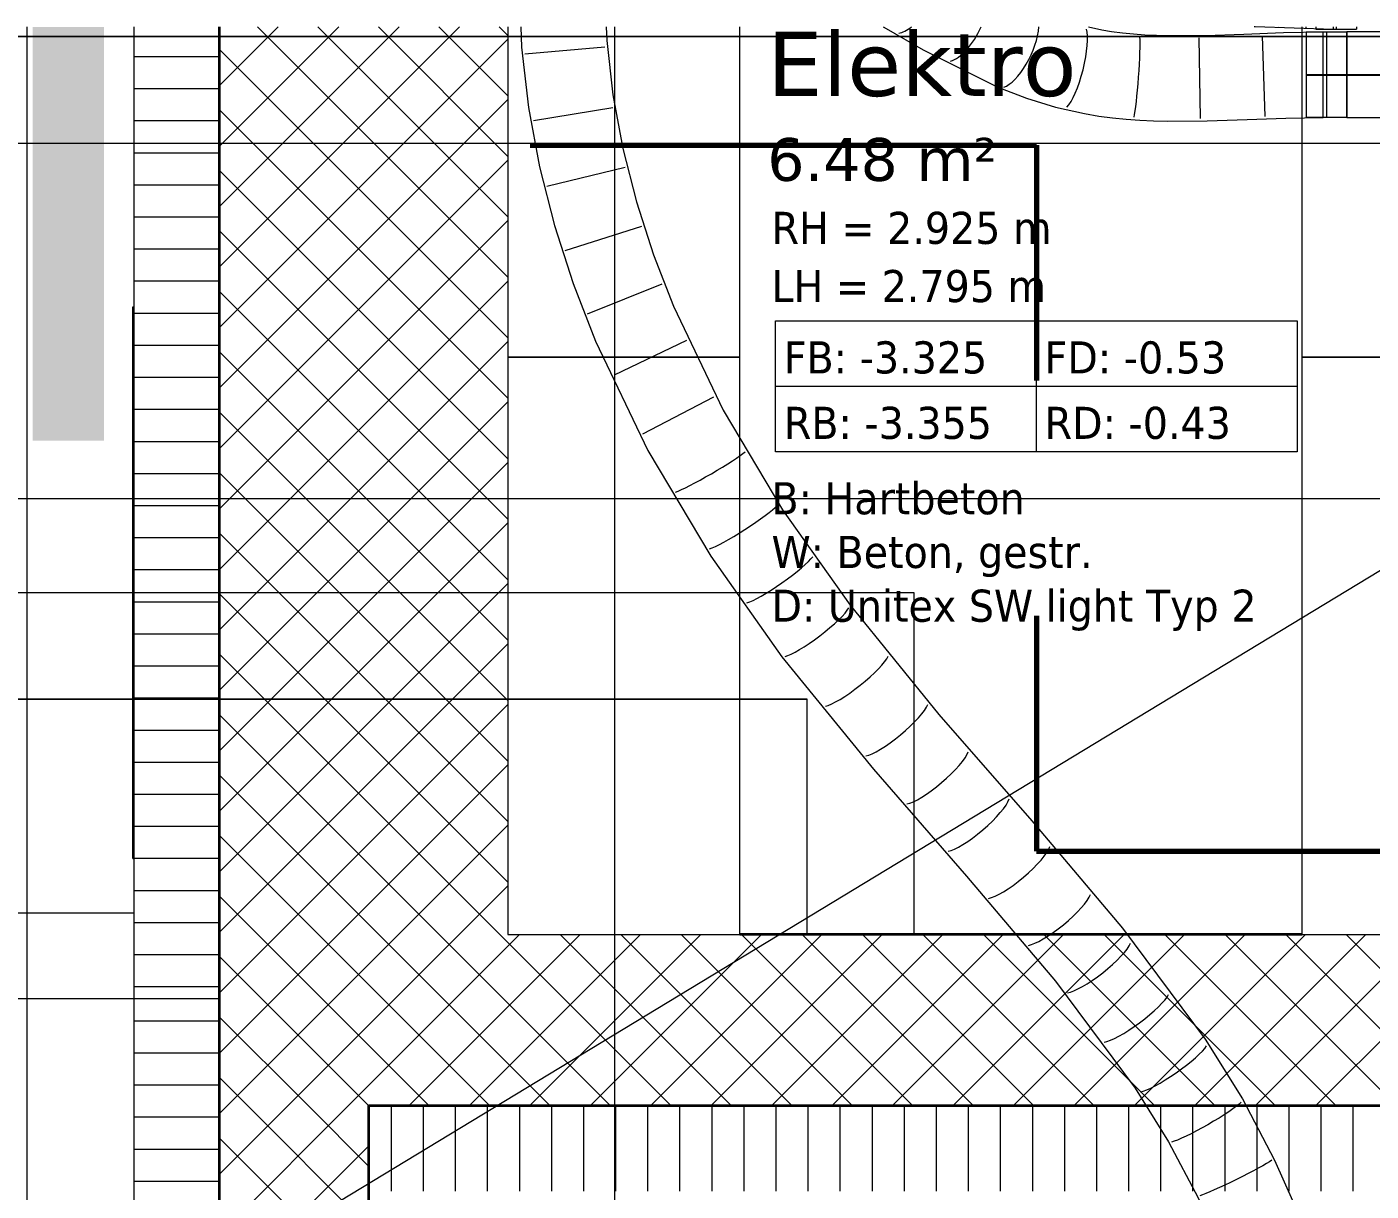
# Model space of a CAD drawing. Extents: x -932 to 937, y -179 to 471.
# Drawn here: x -537.4 to -474.6, y 351 to 405.5 of the extents above; entities that cross this region are included whole.
import ezdxf
from ezdxf.lldxf.tags import DXFTag

# ---------------------------------------------------------------- set-up
doc = ezdxf.new("R2010")
doc.units = 0
doc.layers.get('0').update_dxf_attribs({"lineweight": 13})
for name, color, linetype, lineweight in [('A-AREA-____-IDEN', 7, 'Continuous', 5), ('A-DETL-____-HDLN', 7, '_Verdeckte Linien_', 9), ('A-DETL-GENF-HDLN', 7, '_Verdeckte Linien_', 9), ('A-FLOR-____-OVHD', 7, 'Strichpunkt - Fein', 9), ('A-WALL-____-MCUT', 7, 'Continuous', 35), ('A-WALL-____-PATT', 7, 'Continuous', 35), ('E-ELEC-EQPM-OTLN', 7, 'Continuous', 9), ('E-LITE-EQPM-OTLN', 7, 'Continuous', 9), ('S-COLS-____-OTLN', 7, 'Continuous', 9), ('S-GRID-____-OTLN', 7, 'Continuous', 5), ('Text', 7, 'Continuous', 5)]:
    doc.layers.add(name, color=color, linetype=linetype, lineweight=lineweight)
doc.layers.add('EL01_WAN_Röhre Boden', color=7, linetype='Continuous', lineweight=13, true_color=0xff6666)
doc.layers.add('G-____-____-SYMB', color=7, linetype='Strichpunkt - Weit', lineweight=5, true_color=0x008080)
doc.styles.get("Standard").update_dxf_attribs({"font": 'arial.ttf'})
tags = doc.linetypes.add('_Rasterlinie_', pattern=[0.375, 0.2, -0.05, 0.075, -0.05]).pattern_tags.tags
tags[10:11] = [DXFTag(74, 4), DXFTag(75, 0), DXFTag(340, '0'), DXFTag(46, 1.0), DXFTag(50, 0.0), DXFTag(44, 0.0), DXFTag(45, 0.0)]
tags[8:9] = [DXFTag(74, 4), DXFTag(75, 0), DXFTag(340, '0'), DXFTag(46, 1.0), DXFTag(50, 0.0), DXFTag(44, 0.0), DXFTag(45, 0.0)]
tags[6:7] = [DXFTag(74, 4), DXFTag(75, 0), DXFTag(340, '0'), DXFTag(46, 1.0), DXFTag(50, 0.0), DXFTag(44, 0.0), DXFTag(45, 0.0)]
tags[4:5] = [DXFTag(74, 4), DXFTag(75, 0), DXFTag(340, '0'), DXFTag(46, 1.0), DXFTag(50, 0.0), DXFTag(44, 0.0), DXFTag(45, 0.0)]
tags = doc.linetypes.add('_Schnittlinie_', pattern=[0.3, 0.15, -0.05, 0.05, -0.05]).pattern_tags.tags
tags[10:11] = [DXFTag(74, 4), DXFTag(75, 0), DXFTag(340, '0'), DXFTag(46, 1.0), DXFTag(50, 0.0), DXFTag(44, 0.0), DXFTag(45, 0.0)]
tags[8:9] = [DXFTag(74, 4), DXFTag(75, 0), DXFTag(340, '0'), DXFTag(46, 1.0), DXFTag(50, 0.0), DXFTag(44, 0.0), DXFTag(45, 0.0)]
tags[6:7] = [DXFTag(74, 4), DXFTag(75, 0), DXFTag(340, '0'), DXFTag(46, 1.0), DXFTag(50, 0.0), DXFTag(44, 0.0), DXFTag(45, 0.0)]
tags[4:5] = [DXFTag(74, 4), DXFTag(75, 0), DXFTag(340, '0'), DXFTag(46, 1.0), DXFTag(50, 0.0), DXFTag(44, 0.0), DXFTag(45, 0.0)]
tags = doc.linetypes.add('_Verdeckte Linien_', pattern=[0.15, 0.1, -0.05]).pattern_tags.tags
tags[6:7] = [DXFTag(74, 4), DXFTag(75, 0), DXFTag(340, '0'), DXFTag(46, 1.0), DXFTag(50, 0.0), DXFTag(44, 0.0), DXFTag(45, 0.0)]
tags[4:5] = [DXFTag(74, 4), DXFTag(75, 0), DXFTag(340, '0'), DXFTag(46, 1.0), DXFTag(50, 0.0), DXFTag(44, 0.0), DXFTag(45, 0.0)]
tags = doc.linetypes.add('ACAD_ISO03W100', pattern=[30, 12, -18]).pattern_tags.tags
tags[6:7] = [DXFTag(74, 4), DXFTag(75, 0), DXFTag(340, '0'), DXFTag(46, 0.0), DXFTag(50, 0.0), DXFTag(44, 0.0), DXFTag(45, 0.0)]
tags[4:5] = [DXFTag(74, 4), DXFTag(75, 0), DXFTag(340, '0'), DXFTag(46, 0.0), DXFTag(50, 0.0), DXFTag(44, 0.0), DXFTag(45, 0.0)]
tags = doc.linetypes.add('Strichpunkt - Fein', pattern=[0.2, 0.1, -0.05, 0, -0.05]).pattern_tags.tags
tags[10:11] = [DXFTag(74, 4), DXFTag(75, 0), DXFTag(340, '0'), DXFTag(46, 1.0), DXFTag(50, 0.0), DXFTag(44, 0.0), DXFTag(45, 0.0)]
tags[8:9] = [DXFTag(74, 4), DXFTag(75, 0), DXFTag(340, '0'), DXFTag(46, 1.0), DXFTag(50, 0.0), DXFTag(44, 0.0), DXFTag(45, 0.0)]
tags[6:7] = [DXFTag(74, 4), DXFTag(75, 0), DXFTag(340, '0'), DXFTag(46, 1.0), DXFTag(50, 0.0), DXFTag(44, 0.0), DXFTag(45, 0.0)]
tags[4:5] = [DXFTag(74, 4), DXFTag(75, 0), DXFTag(340, '0'), DXFTag(46, 1.0), DXFTag(50, 0.0), DXFTag(44, 0.0), DXFTag(45, 0.0)]
tags = doc.linetypes.add('Strichpunkt - Weit', pattern=[0.5, 0.2, -0.15, 0, -0.15]).pattern_tags.tags
tags[10:11] = [DXFTag(74, 4), DXFTag(75, 0), DXFTag(340, '0'), DXFTag(46, 1.0), DXFTag(50, 0.0), DXFTag(44, 0.0), DXFTag(45, 0.0)]
tags[8:9] = [DXFTag(74, 4), DXFTag(75, 0), DXFTag(340, '0'), DXFTag(46, 1.0), DXFTag(50, 0.0), DXFTag(44, 0.0), DXFTag(45, 0.0)]
tags[6:7] = [DXFTag(74, 4), DXFTag(75, 0), DXFTag(340, '0'), DXFTag(46, 1.0), DXFTag(50, 0.0), DXFTag(44, 0.0), DXFTag(45, 0.0)]
tags[4:5] = [DXFTag(74, 4), DXFTag(75, 0), DXFTag(340, '0'), DXFTag(46, 1.0), DXFTag(50, 0.0), DXFTag(44, 0.0), DXFTag(45, 0.0)]
tags = doc.linetypes.add('STRICHPUNKT2', pattern=[12.7, 6.35, -3.175, 0, -3.175]).pattern_tags.tags
tags[10:11] = [DXFTag(74, 4), DXFTag(75, 0), DXFTag(340, '0'), DXFTag(46, 0.0), DXFTag(50, 0.0), DXFTag(44, 0.0), DXFTag(45, 0.0)]
tags[8:9] = [DXFTag(74, 4), DXFTag(75, 0), DXFTag(340, '0'), DXFTag(46, 0.0), DXFTag(50, 0.0), DXFTag(44, 0.0), DXFTag(45, 0.0)]
tags[6:7] = [DXFTag(74, 4), DXFTag(75, 0), DXFTag(340, '0'), DXFTag(46, 0.0), DXFTag(50, 0.0), DXFTag(44, 0.0), DXFTag(45, 0.0)]
tags[4:5] = [DXFTag(74, 4), DXFTag(75, 0), DXFTag(340, '0'), DXFTag(46, 0.0), DXFTag(50, 0.0), DXFTag(44, 0.0), DXFTag(45, 0.0)]

# ---------------------------------------------------------------- blocks, each defined once
blk = doc.blocks.new('Referenz-A0UJ2H83XE', base_point=(-932.309, -115.757))
at = {"layer": 'A-AREA-____-IDEN', "color": 0, "linetype": 'Continuous', "ltscale": 0.13}
for p, q in [((-502.42, 391.739), (-478.02, 391.739)), ((-502.42, 385.617), (-502.42, 391.739)), ((-490.22, 391.739), (-490.22, 385.617)), ((-478.02, 391.739), (-478.02, 385.617)), ((-502.42, 388.678), (-478.02, 388.678)), ((-478.02, 385.617), (-502.42, 385.617))]:
    blk.add_line(p, q, dxfattribs=at)
at = {"layer": 'A-DETL-____-HDLN', "color": 0, "linetype": '_Verdeckte Linien_', "ltscale": 0.13}
for p, q in [((-449.343, 405.038), (-553.643, 405.038)), ((-547.643, 405.038), (-449.343, 405.038)), ((-454.343, 400.038), (-553.643, 400.038)), ((-547.643, 379.038), (-495.943, 379.038)), ((-495.943, 379.038), (-495.943, 363.038)), ((-553.643, 374.038), (-500.943, 374.038)), ((-500.943, 374.038), (-547.643, 374.038)), ((-500.943, 374.038), (-504.543, 374.038)), ((-500.943, 363.038), (-500.943, 374.038)), ((-449.343, 355.038), (-500.943, 355.038))]:
    blk.add_line(p, q, dxfattribs=at)
at = {"layer": 'A-DETL-GENF-HDLN', "color": 0, "linetype": '_Verdeckte Linien_', "ltscale": 0.13}
blk.add_line((-432.171, 405.487), (-548.443, 335.038), dxfattribs=at)
at = {"layer": 'A-FLOR-____-OVHD', "color": 0, "linetype": 'Strichpunkt - Fein', "ltscale": 0.13}
for p, q in [((-532.443, 364.038), (-659.543, 364.038)), ((-659.543, 360.038), (-528.443, 360.038))]:
    blk.add_line(p, q, dxfattribs=at)
at = {"layer": 'A-WALL-____-MCUT', "color": 0, "linetype": 'Continuous', "lineweight": 9, "ltscale": 0.13}
blk.add_line((-532.443, 405.487), (-532.443, 264.938), dxfattribs=at)
at = {"layer": 'A-WALL-____-MCUT', "color": 0, "linetype": 'Continuous', "ltscale": 0.35}
for p, q in [((-528.443, 405.487), (-528.443, 264.938)), ((-477.8, 363.038), (-504.086, 363.038)), ((-521.443, 355.038), (-348.343, 355.038)), ((-521.443, 264.938), (-521.443, 355.038))]:
    blk.add_line(p, q, dxfattribs=at)
at = {"layer": 'A-WALL-____-PATT', "color": 0, "linetype": 'Continuous', "lineweight": 9, "ltscale": 0.13}
for p, q in [((-528.443, 402.728), (-525.685, 405.487)), ((-528.443, 399.9), (-522.856, 405.487)), ((-528.443, 397.071), (-520.028, 405.487)), ((-528.443, 394.243), (-517.199, 405.487)), ((-514.943, 393.775), (-526.655, 405.487)), ((-514.943, 396.603), (-523.827, 405.487)), ((-514.943, 399.432), (-520.998, 405.487)), ((-514.943, 402.26), (-518.17, 405.487)), ((-514.943, 405.089), (-515.342, 405.487)), ((-528.443, 391.414), (-514.943, 404.914)), ((-514.943, 390.946), (-528.443, 404.446)), ((-528.443, 404.087), (-532.443, 404.087)), ((-528.443, 402.587), (-532.443, 402.587)), ((-528.443, 388.586), (-514.943, 402.086)), ((-514.943, 388.118), (-528.443, 401.618)), ((-528.443, 401.087), (-532.443, 401.087)), ((-528.443, 399.587), (-532.443, 399.587)), ((-528.443, 385.758), (-514.943, 399.258)), ((-514.943, 385.29), (-528.443, 398.79)), ((-528.443, 398.087), (-532.443, 398.087)), ((-528.443, 396.587), (-532.443, 396.587)), ((-528.443, 382.929), (-514.943, 396.429)), ((-514.943, 382.461), (-528.443, 395.961)), ((-528.443, 395.087), (-532.443, 395.087)), ((-528.443, 393.587), (-532.443, 393.587)), ((-528.443, 380.101), (-514.943, 393.601)), ((-514.943, 379.633), (-528.443, 393.133)), ((-528.443, 392.087), (-532.443, 392.087)), ((-528.443, 390.587), (-532.443, 390.587)), ((-528.443, 377.272), (-514.943, 390.772)), ((-514.943, 376.804), (-528.443, 390.304)), ((-528.443, 389.087), (-532.443, 389.087)), ((-528.443, 387.587), (-532.443, 387.587)), ((-528.443, 374.444), (-514.943, 387.944)), ((-514.943, 373.976), (-528.443, 387.476)), ((-528.443, 386.087), (-532.443, 386.087)), ((-528.443, 371.615), (-514.943, 385.115)), ((-528.443, 384.587), (-532.443, 384.587)), ((-514.943, 371.148), (-528.443, 384.648)), ((-528.443, 383.087), (-532.443, 383.087)), ((-528.443, 368.787), (-514.943, 382.287)), ((-514.943, 368.319), (-528.443, 381.819)), ((-528.443, 381.587), (-532.443, 381.587)), ((-528.443, 380.087), (-532.443, 380.087)), ((-528.443, 365.959), (-514.943, 379.459)), ((-514.943, 365.491), (-528.443, 378.991)), ((-528.443, 378.587), (-532.443, 378.587)), ((-528.443, 377.087), (-532.443, 377.087)), ((-528.443, 363.13), (-514.943, 376.63)), ((-515.319, 363.038), (-528.443, 376.162)), ((-528.443, 375.587), (-532.443, 375.587)), ((-528.443, 374.087), (-532.443, 374.087)), ((-525.707, 363.038), (-514.943, 373.802)), ((-518.147, 363.038), (-528.443, 373.334)), ((-528.443, 372.587), (-532.443, 372.587)), ((-528.443, 371.087), (-532.443, 371.087)), ((-520.976, 363.038), (-528.443, 370.505)), ((-522.879, 363.038), (-514.943, 370.973)), ((-528.443, 369.587), (-532.443, 369.587)), ((-528.443, 368.087), (-532.443, 368.087)), ((-520.051, 363.038), (-514.943, 368.145)), ((-523.804, 363.038), (-528.443, 367.677)), ((-528.443, 366.587), (-532.443, 366.587)), ((-528.443, 365.087), (-532.443, 365.087)), ((-526.633, 363.038), (-528.443, 364.849)), ((-517.222, 363.038), (-514.943, 365.316)), ((-528.443, 363.587), (-532.443, 363.587)), ((-528.443, 360.302), (-525.707, 363.038)), ((-528.443, 357.473), (-522.879, 363.038)), ((-528.051, 355.038), (-520.051, 363.038)), ((-518.633, 355.038), (-526.633, 363.038)), ((-525.222, 355.038), (-517.222, 363.038)), ((-515.804, 355.038), (-523.804, 363.038)), ((-522.394, 355.038), (-514.394, 363.038)), ((-512.976, 355.038), (-520.976, 363.038)), ((-519.565, 355.038), (-511.565, 363.038)), ((-510.147, 355.038), (-518.147, 363.038)), ((-516.737, 355.038), (-508.737, 363.038)), ((-507.319, 355.038), (-515.319, 363.038)), ((-513.908, 355.038), (-505.908, 363.038)), ((-504.491, 355.038), (-512.491, 363.038)), ((-511.08, 355.038), (-503.08, 363.038)), ((-501.662, 355.038), (-509.662, 363.038)), ((-508.252, 355.038), (-500.252, 363.038)), ((-498.834, 355.038), (-506.834, 363.038)), ((-505.423, 355.038), (-497.423, 363.038)), ((-496.005, 355.038), (-504.005, 363.038)), ((-502.595, 355.038), (-494.595, 363.038)), ((-493.177, 355.038), (-501.177, 363.038)), ((-499.766, 355.038), (-491.766, 363.038)), ((-490.348, 355.038), (-498.348, 363.038)), ((-496.938, 355.038), (-488.938, 363.038)), ((-487.52, 355.038), (-495.52, 363.038)), ((-494.109, 355.038), (-486.109, 363.038)), ((-484.692, 355.038), (-492.692, 363.038)), ((-491.281, 355.038), (-483.281, 363.038)), ((-481.863, 355.038), (-489.863, 363.038)), ((-488.453, 355.038), (-480.453, 363.038)), ((-479.035, 355.038), (-487.035, 363.038)), ((-485.624, 355.038), (-477.624, 363.038)), ((-476.206, 355.038), (-484.206, 363.038)), ((-482.796, 355.038), (-474.796, 363.038)), ((-473.378, 355.038), (-481.378, 363.038)), ((-479.967, 355.038), (-471.967, 363.038)), ((-470.549, 355.038), (-478.549, 363.038)), ((-477.139, 355.038), (-469.139, 363.038)), ((-467.721, 355.038), (-475.721, 363.038)), ((-528.443, 362.087), (-532.443, 362.087)), ((-521.461, 355.038), (-528.443, 362.02)), ((-528.443, 360.587), (-532.443, 360.587)), ((-524.289, 355.038), (-528.443, 359.192)), ((-528.443, 358.988), (-532.443, 358.988)), ((-528.443, 357.488), (-532.443, 357.488)), ((-528.443, 355.988), (-532.443, 355.988)), ((-527.118, 355.038), (-528.443, 356.363)), ((-528.443, 354.645), (-528.051, 355.038)), ((-528.443, 351.816), (-525.222, 355.038)), ((-528.443, 348.988), (-522.394, 355.038)), ((-521.443, 349.363), (-527.118, 355.038)), ((-521.443, 352.192), (-524.289, 355.038)), ((-521.443, 355.02), (-521.461, 355.038)), ((-520.403, 355.038), (-520.403, 351.038)), ((-518.903, 355.038), (-518.903, 351.038)), ((-517.403, 355.038), (-517.403, 351.038)), ((-515.903, 355.038), (-515.903, 351.038)), ((-514.403, 355.038), (-514.403, 351.038)), ((-512.903, 355.038), (-512.903, 351.038)), ((-511.403, 355.038), (-511.403, 351.038)), ((-509.903, 355.038), (-509.903, 351.038)), ((-508.403, 355.038), (-508.403, 351.038)), ((-506.903, 355.038), (-506.903, 351.038)), ((-505.403, 355.038), (-505.403, 351.038)), ((-503.903, 355.038), (-503.903, 351.038)), ((-502.403, 355.038), (-502.403, 351.038)), ((-500.903, 355.038), (-500.903, 351.038)), ((-499.403, 355.038), (-499.403, 351.038)), ((-497.903, 355.038), (-497.903, 351.038)), ((-496.403, 355.038), (-496.403, 351.038)), ((-494.903, 355.038), (-494.903, 351.038)), ((-493.403, 355.038), (-493.403, 351.038)), ((-491.903, 355.038), (-491.903, 351.038)), ((-490.403, 355.038), (-490.403, 351.038)), ((-488.903, 355.038), (-488.903, 351.038)), ((-487.403, 355.038), (-487.403, 351.038)), ((-485.903, 355.038), (-485.903, 351.038)), ((-484.403, 355.038), (-484.403, 351.038)), ((-482.903, 355.038), (-482.903, 351.038)), ((-481.403, 355.038), (-481.403, 351.038)), ((-479.903, 355.038), (-479.903, 351.038)), ((-478.403, 355.038), (-478.403, 351.038)), ((-476.903, 355.038), (-476.903, 351.038)), ((-475.403, 355.038), (-475.403, 351.038)), ((-528.443, 354.488), (-532.443, 354.488)), ((-521.443, 346.535), (-528.443, 353.535)), ((-528.443, 352.988), (-532.443, 352.988)), ((-528.443, 346.16), (-521.443, 353.16)), ((-528.443, 351.488), (-532.443, 351.488))]:
    blk.add_line(p, q, dxfattribs=at)
at = {"layer": 'E-ELEC-EQPM-OTLN', "color": 0, "linetype": 'Continuous', "ltscale": 0.13}
for p, q in [((-514.943, 405.487), (-514.943, 390.038)), ((-504.086, 390.038), (-504.086, 405.487)), ((-477.8, 405.487), (-477.8, 390.038)), ((-514.943, 390.038), (-504.086, 390.038)), ((-514.943, 390.038), (-514.943, 363.038)), ((-504.086, 390.038), (-514.943, 390.038)), ((-504.086, 363.038), (-504.086, 390.038)), ((-477.8, 390.038), (-466.943, 390.038)), ((-466.943, 390.038), (-477.8, 390.038)), ((-477.8, 390.038), (-477.8, 363.038)), ((-514.943, 363.038), (-504.086, 363.038)), ((-477.8, 363.038), (-466.943, 363.038))]:
    blk.add_line(p, q, dxfattribs=at)
at = {"layer": 'E-LITE-EQPM-OTLN', "color": 0, "linetype": 'Continuous', "ltscale": 0.13}
for p, q in [((-532.483, 392.39), (-532.443, 392.39)), ((-532.483, 392.39), (-532.443, 392.39)), ((-532.483, 392.39), (-532.483, 366.601)), ((-532.483, 391.995), (-532.483, 392.39)), ((-532.443, 391.995), (-532.483, 391.995)), ((-532.483, 391.995), (-532.483, 366.995)), ((-532.443, 391.995), (-532.483, 391.995)), ((-532.483, 366.995), (-532.483, 391.995)), ((-532.483, 391.995), (-532.483, 366.995)), ((-532.443, 366.995), (-532.483, 366.995)), ((-532.483, 366.601), (-532.483, 366.995)), ((-532.483, 366.995), (-532.443, 366.995)), ((-532.483, 366.601), (-532.443, 366.601)), ((-532.443, 366.601), (-532.483, 366.601))]:
    blk.add_line(p, q, dxfattribs=at)
at = {"layer": 'G-____-____-SYMB', "color": 0, "linetype": '_Schnittlinie_', "lineweight": 70, "ltscale": 0.7}
for p, q in [((-513.895, 399.955), (-490.209, 399.955)), ((-490.209, 399.955), (-490.209, 388.949)), ((-490.209, 377.943), (-490.209, 366.938)), ((-490.209, 366.938), (-450.799, 366.938))]:
    blk.add_line(p, q, dxfattribs=at)
at = {"layer": 'S-COLS-____-OTLN', "color": 0, "linetype": 'Continuous', "ltscale": 0.13}
blk.add_line((-537.443, 405.487), (-537.443, 321.229), dxfattribs=at)
at = {"layer": 'S-GRID-____-OTLN', "color": 0, "linetype": '_Rasterlinie_', "ltscale": 0.13}
for p, q in [((-509.943, 226.938), (-509.943, 405.487)), ((-930.577, 383.438), (290.247, 383.438))]:
    blk.add_line(p, q, dxfattribs=at)
at = {"layer": 'Text', "color": 7, "linetype": 'Continuous', "ltscale": 0.13, "true_color": 0xffffff}
for points in [[(-537.168, 386.14), (-537.168, 405.487), (-535.107, 405.487)], [(-537.168, 386.14), (-535.107, 405.487), (-533.835, 405.487)], [(-537.168, 386.14), (-533.835, 405.487), (-533.835, 386.14)]]:
    blk.add_solid(points, dxfattribs=at)
at = {"layer": 'A-AREA-____-IDEN', "color": 0, "linetype": 'Continuous', "ltscale": 0.13, "attachment_point": 1}
for s, insert, char_height in [('{\\fVerdana;Elektro}', (-502.814, 405.257), 3), ('{\\fVerdana;6.48 m²}', (-502.804, 400.287), 2), ('{\\W0.9;\\fVerdana;RH = 2.925 m}', (-502.606, 396.838), 1.5), ('{\\W0.9;\\fVerdana;LH = 2.795 m}', (-502.606, 394.116), 1.5), ('{\\W0.9;\\fVerdana;FB: -3.325}', (-502.03, 390.78), 1.5), ('{\\W0.9;\\fVerdana;FD: -0.53}', (-489.83, 390.78), 1.5), ('{\\W0.9;\\fVerdana;RB: -3.355}', (-502.03, 387.719), 1.5), ('{\\W0.9;\\fVerdana;RD: -0.43}', (-489.83, 387.719), 1.5), ('{\\W0.9;\\fVerdana;B: Hartbeton}', (-502.606, 384.194), 1.5), ('{\\W0.9;\\fVerdana;W: Beton, gestr.}', (-502.606, 381.681), 1.5), ('{\\W0.9;\\fVerdana;D: Unitex SW light Typ 2}', (-502.606, 379.167), 1.5)]:
    blk.add_mtext(s, dxfattribs=dict(at, insert=insert, char_height=char_height))
blk = doc.blocks.new('Steckverbinder-A0UJ2H8XXE', base_point=(-477.59, 401.251))
at = {"color": 0, "linetype": 'ByBlock', "lineweight": -2, "ltscale": 0.13}
for p, q in [((-475.69, 405.241), (-477.59, 405.241)), ((-477.59, 405.241), (-477.59, 404.075)), ((-476.64, 405.251), (-476.64, 401.251)), ((-475.69, 405.241), (-475.69, 404.075)), ((-477.59, 404.075), (-477.59, 402.427)), ((-475.69, 404.075), (-475.69, 402.427)), ((-477.59, 402.427), (-477.59, 401.261)), ((-475.69, 402.427), (-475.69, 401.261)), ((-477.59, 401.261), (-475.69, 401.261))]:
    blk.add_line(p, q, dxfattribs=at)
at = {"color": 0, "linetype": 'STRICHPUNKT2', "lineweight": 25, "ltscale": 0.25}
blk.add_line((-477.59, 403.251), (-475.69, 403.251), dxfattribs=at)
blk = doc.blocks.new('Flexrohr-A0UJ2HAFXE', base_point=(-497.385, 401.081))
at = {"color": 0, "linetype": 'ByBlock', "lineweight": -2, "ltscale": 0.13}
for p, q in [((-497.385, 405.487), (-497.245, 405.404)), ((-497.245, 405.404), (-495.517, 404.408)), ((-487.772, 405.487), (-487.152, 405.348)), ((-487.152, 405.348), (-486.698, 405.275)), ((-486.698, 405.275), (-486.189, 405.209)), ((-486.189, 405.209), (-485.667, 405.158)), ((-485.667, 405.158), (-485.133, 405.12)), ((-485.133, 405.12), (-484.588, 405.094)), ((-484.588, 405.094), (-484.061, 405.08)), ((-484.061, 405.08), (-482.297, 405.089)), ((-482.297, 405.089), (-480.501, 405.148)), ((-480.501, 405.148), (-478.657, 405.217)), ((-479.511, 401.303), (-479.63, 405.061)), ((-478.657, 405.217), (-476.79, 405.25)), ((-476.79, 401.251), (-476.79, 405.251)), ((-495.517, 404.408), (-492.021, 402.671)), ((-482.536, 401.208), (-482.595, 404.968)), ((-492.021, 402.671), (-490.671, 402.152)), ((-490.671, 402.152), (-489.326, 401.739)), ((-489.326, 401.739), (-487.962, 401.431)), ((-487.962, 401.431), (-487.285, 401.318)), ((-487.285, 401.318), (-486.648, 401.236)), ((-478.543, 401.22), (-476.79, 401.252)), ((-486.648, 401.236), (-486.011, 401.173)), ((-486.011, 401.173), (-485.373, 401.128)), ((-485.373, 401.128), (-484.737, 401.098)), ((-484.737, 401.098), (-484.071, 401.081)), ((-484.071, 401.081), (-482.216, 401.091)), ((-482.216, 401.091), (-480.356, 401.152)), ((-480.356, 401.152), (-478.543, 401.22))]:
    blk.add_line(p, q, dxfattribs=at)
for centre, major_axis, ratio, end_param in [((-495.997, 406.978), (-0.991, -1.737), 0.461377, 0.848922), ((-493.639, 405.699), (-0.903, -1.785), 0.425691, 1.666173), ((-491.198, 404.491), (-0.841, -1.815), 0.399734, 2.323924), ((-488.488, 403.599), (-0.485, -1.94), 0.234819, 2.793427)]:
    blk.add_ellipse(centre, major_axis=major_axis, ratio=ratio, start_param=0.348166, end_param=end_param, dxfattribs=at)
at = {"color": 0, "linetype": 'ByBlock', "lineweight": -2, "ltscale": 0.13, "extrusion": (0, 0, -1)}
blk.add_ellipse((-485.562, 403.146), major_axis=(-0.145, -1.995), ratio=0.058142, start_param=3.489759, end_param=5.935019, dxfattribs=at)
blk = doc.blocks.new('Wickelfalzrohr-A0UJ2HC3XE', base_point=(-475.69, 401.251))
at = {"color": 0, "linetype": 'ByBlock', "lineweight": -2, "ltscale": 0.13}
for p, q in [((-394.468, 405.251), (-475.69, 405.251)), ((-475.69, 404.079), (-475.69, 405.251)), ((-394.468, 404.079), (-394.468, 405.251)), ((-475.69, 402.423), (-475.69, 404.079)), ((-394.468, 402.423), (-394.468, 404.079)), ((-475.69, 401.251), (-475.69, 402.423)), ((-394.468, 401.251), (-394.468, 402.423)), ((-475.69, 401.251), (-394.468, 401.251))]:
    blk.add_line(p, q, dxfattribs=at)
at = {"color": 0, "linetype": 'STRICHPUNKT2', "lineweight": 25, "ltscale": 0.25}
blk.add_line((-475.69, 403.251), (-394.468, 403.251), dxfattribs=at)
blk = doc.blocks.new('Flexrohr-A0UJ2HCBXE', base_point=(-475.754, 338.008))
at = {"color": 0, "linetype": 'ByBlock', "lineweight": -2, "ltscale": 0.13}
for p, q in [((-471.412, 365.502), (-467.412, 365.502)), ((-471.412, 365.502), (-471.405, 364.827)), ((-467.412, 365.502), (-467.406, 364.906)), ((-471.405, 364.827), (-471.386, 364.176)), ((-467.406, 364.906), (-467.389, 364.325)), ((-471.386, 364.176), (-471.357, 363.55)), ((-467.389, 364.325), (-467.363, 363.757)), ((-471.357, 363.55), (-471.321, 362.948)), ((-467.363, 363.757), (-467.329, 363.197)), ((-471.321, 362.948), (-471.279, 362.367)), ((-467.329, 363.197), (-467.289, 362.645)), ((-471.279, 362.367), (-471.234, 361.806)), ((-467.289, 362.645), (-467.245, 362.099)), ((-471.234, 361.806), (-471.188, 361.262)), ((-467.245, 362.099), (-467.199, 361.558)), ((-471.188, 361.262), (-471.142, 360.732)), ((-467.199, 361.558), (-467.153, 361.021)), ((-467.153, 361.021), (-467.11, 360.485)), ((-471.142, 360.732), (-471.1, 360.217)), ((-467.11, 360.485), (-467.053, 359.689)), ((-471.1, 360.217), (-471.047, 359.456)), ((-471.047, 359.456), (-471.01, 358.736)), ((-467.053, 359.689), (-467.013, 358.866)), ((-471.01, 358.736), (-471.012, 357.268)), ((-467.013, 358.866), (-467.018, 357.241)), ((-471.012, 357.268), (-471.155, 355.788)), ((-467.018, 357.241), (-467.181, 355.542)), ((-471.155, 355.788), (-471.285, 355.069)), ((-467.181, 355.542), (-467.363, 354.533)), ((-471.285, 355.069), (-471.466, 354.282)), ((-471.466, 354.282), (-471.689, 353.462)), ((-467.363, 354.533), (-467.593, 353.546)), ((-471.689, 353.462), (-471.949, 352.607)), ((-467.593, 353.546), (-467.865, 352.549)), ((-471.949, 352.607), (-472.24, 351.719)), ((-467.865, 352.549), (-468.17, 351.547)), ((-472.24, 351.719), (-472.557, 350.799)), ((-468.17, 351.547), (-468.5, 350.542)), ((-472.557, 350.799), (-472.892, 349.85)), ((-472.532, 350.631), (-468.983, 349.389)), ((-468.5, 350.542), (-468.847, 349.537)), ((-472.892, 349.85), (-473.24, 348.874)), ((-468.847, 349.537), (-469.202, 348.532)), ((-473.24, 348.874), (-473.593, 347.87)), ((-469.202, 348.532), (-469.559, 347.53)), ((-473.593, 347.87), (-474.115, 346.329)), ((-469.559, 347.53), (-469.91, 346.533)), ((-469.91, 346.533), (-470.415, 345.041)), ((-474.115, 346.329), (-474.618, 344.695)), ((-474.618, 344.695), (-475.373, 341.507)), ((-470.415, 345.041), (-470.857, 343.612)), ((-470.857, 343.612), (-471.563, 340.639)), ((-475.373, 341.507), (-475.617, 339.742)), ((-471.563, 340.639), (-471.741, 339.329)), ((-475.617, 339.742), (-475.701, 338.008)), ((-471.741, 339.329), (-471.807, 338.008)), ((-475.61, 338.541), (-471.851, 338.432)), ((-475.754, 338.008), (-471.754, 338.008))]:
    blk.add_line(p, q, dxfattribs=at)
for centre, major_axis, ratio in [((-469.293, 362.638), (-1.995, -0.147), 0.464287), ((-469.094, 360.196), (-1.995, -0.144), 0.64454), ((-469.013, 357.936), (-2, 0.044), 0.636543), ((-469.19, 355.545), (-1.981, 0.273), 0.526649), ((-471.757, 347.185), (1.892, -0.65), 0.083744), ((-472.678, 344.348), (1.931, -0.519), 0.11587), ((-473.378, 341.452), (1.957, -0.412), 0.106754)]:
    blk.add_ellipse(centre, major_axis=major_axis, ratio=ratio, start_param=0.348166, end_param=2.793427, dxfattribs=at)
at = {"color": 0, "linetype": 'ByBlock', "lineweight": -2, "ltscale": 0.13, "extrusion": (0, 0, -1)}
blk.add_ellipse((-469.829, 352.834), major_axis=(1.919, -0.564), ratio=0.228107, start_param=0.348166, end_param=2.793427, dxfattribs=at)
blk = doc.blocks.new('Flexrohr-A0UJ2HE3XE', base_point=(-480.018, 405.365))
at = {"color": 0, "linetype": 'ByBlock', "lineweight": -2, "ltscale": 0.13}
for p, q in [((-479.98, 405.483), (-480.018, 405.487)), ((-476.332, 405.365), (-479.98, 405.483)), ((-478.878, 405.487), (-478.878, 405.485)), ((-477.604, 405.487), (-477.605, 405.444)), ((-476.332, 405.487), (-476.332, 405.365))]:
    blk.add_line(p, q, dxfattribs=at)
blk = doc.blocks.new('Steckverbinder-A0UJ2HEJXE', base_point=(-477.132, 405.365))
at = {"color": 0, "linetype": 'ByBlock', "lineweight": -2, "ltscale": 0.13}
for p, q in [((-477.132, 405.487), (-477.132, 405.375)), ((-477.132, 405.375), (-475.232, 405.375)), ((-476.182, 405.487), (-476.182, 405.365)), ((-475.232, 405.487), (-475.232, 405.375))]:
    blk.add_line(p, q, dxfattribs=at)
blk = doc.blocks.new('Flexrohr-A0UJ2HFBXE', base_point=(-514.34, 338.008))
at = {"color": 0, "linetype": 'ByBlock', "lineweight": -2, "ltscale": 0.13}
for p, q in [((-514.34, 405.487), (-514.303, 404.539)), ((-510.34, 405.487), (-510.315, 404.843)), ((-514.303, 404.539), (-513.982, 401.721)), ((-514.148, 404.23), (-510.401, 404.547)), ((-510.315, 404.843), (-510.026, 402.314)), ((-510.026, 402.314), (-509.558, 399.799)), ((-513.982, 401.721), (-513.464, 398.937)), ((-513.746, 401.107), (-510.037, 401.722)), ((-509.558, 399.799), (-508.919, 397.302)), ((-513.464, 398.937), (-512.761, 396.191)), ((-513.11, 398.033), (-509.457, 398.924)), ((-508.919, 397.302), (-508.12, 394.826)), ((-512.761, 396.191), (-511.889, 393.489)), ((-512.259, 395.023), (-508.676, 396.163)), ((-508.12, 394.826), (-507.191, 392.421)), ((-511.889, 393.489), (-510.841, 390.785)), ((-511.209, 392.061), (-507.723, 393.472)), ((-507.191, 392.421), (-504.863, 387.562)), ((-510.841, 390.785), (-508.387, 385.671)), ((-509.956, 389.216), (-506.561, 390.831)), ((-508.628, 386.448), (-505.297, 388.192)), ((-504.863, 387.562), (-502.086, 382.907)), ((-508.387, 385.671), (-505.44, 380.728)), ((-502.086, 382.907), (-498.932, 378.447)), ((-505.44, 380.728), (-502.116, 376.026)), ((-498.932, 378.447), (-494.771, 373.332)), ((-502.116, 376.026), (-497.842, 370.77)), ((-494.771, 373.332), (-490.434, 368.353)), ((-497.842, 370.77), (-493.481, 365.763)), ((-490.434, 368.353), (-486.182, 363.334)), ((-493.481, 365.763), (-489.321, 360.854)), ((-486.182, 363.334), (-482.324, 358.146)), ((-489.321, 360.854), (-485.597, 355.847)), ((-482.324, 358.146), (-480.575, 355.347)), ((-485.597, 355.847), (-484.039, 353.348)), ((-480.575, 355.347), (-479.066, 352.488)), ((-484.039, 353.348), (-482.652, 350.718)), ((-479.066, 352.488), (-478.171, 350.459)), ((-482.652, 350.718), (-481.88, 348.964)), ((-478.171, 350.459), (-477.409, 348.386)), ((-481.495, 348.26), (-477.972, 349.575)), ((-481.88, 348.964), (-481.209, 347.139)), ((-477.409, 348.386), (-476.796, 346.295)), ((-481.209, 347.139), (-480.644, 345.206)), ((-476.796, 346.295), (-476.671, 345.798)), ((-476.671, 345.798), (-476.568, 345.352)), ((-476.568, 345.352), (-476.469, 344.897)), ((-480.644, 345.206), (-480.562, 344.873)), ((-480.562, 344.873), (-480.471, 344.482)), ((-476.469, 344.897), (-476.335, 344.228)), ((-480.471, 344.482), (-480.387, 344.095)), ((-480.387, 344.095), (-480.267, 343.493)), ((-476.335, 344.228), (-476.211, 343.528)), ((-480.267, 343.493), (-480.164, 342.913)), ((-476.211, 343.528), (-476.014, 342.176)), ((-480.164, 342.913), (-479.984, 341.682)), ((-476.014, 342.176), (-475.87, 340.793)), ((-479.984, 341.682), (-479.856, 340.46)), ((-479.856, 340.46), (-479.78, 339.233)), ((-475.87, 340.793), (-475.783, 339.402)), ((-479.78, 339.233), (-479.754, 338.008)), ((-475.783, 339.402), (-475.754, 338.008)), ((-479.754, 338.008), (-475.754, 338.008))]:
    blk.add_line(p, q, dxfattribs=at)
for centre, major_axis, ratio in [((-505.491, 384.716), (-1.73, -1.004), 0.072561), ((-503.959, 382.146), (-1.683, -1.081), 0.097854), ((-502.265, 379.699), (-1.638, -1.148), 0.129997), ((-500.547, 377.269), (-1.59, -1.213), 0.162845), ((-498.691, 374.984), (-1.564, -1.246), 0.184654), ((-496.833, 372.7), (-1.538, -1.279), 0.206156), ((-494.934, 370.475), (-1.526, -1.293), 0.218605), ((-493.017, 368.275), (-1.52, -1.3), 0.227498), ((-491.114, 366.063), (-1.527, -1.292), 0.22865), ((-489.228, 363.837), (-1.549, -1.265), 0.220189), ((-487.37, 361.582), (-1.573, -1.235), 0.209557), ((-485.614, 359.22), (-1.606, -1.191), 0.191189), ((-483.868, 356.848), (-1.642, -1.142), 0.169906), ((-478.814, 346.072), (1.92, 0.561), 0.091775)]:
    blk.add_ellipse(centre, major_axis=major_axis, ratio=ratio, start_param=0.348166, end_param=2.793427, dxfattribs=at)
at = {"color": 0, "linetype": 'ByBlock', "lineweight": -2, "ltscale": 0.13, "extrusion": (0, 0, -1)}
for centre, major_axis, ratio in [((-482.295, 354.325), (1.734, 0.996), 0.104244), ((-480.899, 351.679), (1.793, 0.886), 0.053849), ((-478.18, 343.171), (-1.976, -0.307), 0.150275), ((-477.838, 340.22), (-1.995, -0.14), 0.096197)]:
    blk.add_ellipse(centre, major_axis=major_axis, ratio=ratio, start_param=0.348166, end_param=2.793427, dxfattribs=at)

msp = doc.modelspace()

# ---------------------------------------------------------------- block references
at = {"color": 9, "lineweight": 25, "ltscale": 0.25, "true_color": 0xc0c0c0}
msp.add_blockref('Referenz-A0UJ2H83XE', (-932.309, -115.757), dxfattribs=at)
at = {"layer": 'EL01_WAN_Röhre Boden', "color": 1, "linetype": 'ACAD_ISO03W100', "ltscale": 1.3, "true_color": 0xff0000}
for name, p in [('Flexrohr-A0UJ2HFBXE', (-514.34, 338.008)), ('Flexrohr-A0UJ2HAFXE', (-497.385, 401.081)), ('Steckverbinder-A0UJ2H8XXE', (-477.59, 401.251)), ('Flexrohr-A0UJ2HCBXE', (-475.754, 338.008))]:
    msp.add_blockref(name, p, dxfattribs=at)
at = {"layer": 'EL01_WAN_Röhre Boden', "color": 94, "linetype": 'ACAD_ISO03W100', "ltscale": 1.3, "true_color": 0x009900}
for name, p in [('Flexrohr-A0UJ2HE3XE', (-480.018, 405.365)), ('Steckverbinder-A0UJ2HEJXE', (-477.132, 405.365))]:
    msp.add_blockref(name, p, dxfattribs=at)
at = {"layer": 'EL01_WAN_Röhre Boden', "color": 1, "linetype": 'ACAD_ISO03W100', "ltscale": 0.13, "true_color": 0xff0000}
msp.add_blockref('Wickelfalzrohr-A0UJ2HC3XE', (-475.69, 401.251), dxfattribs=at)

doc.saveas('drawing.dxf')
